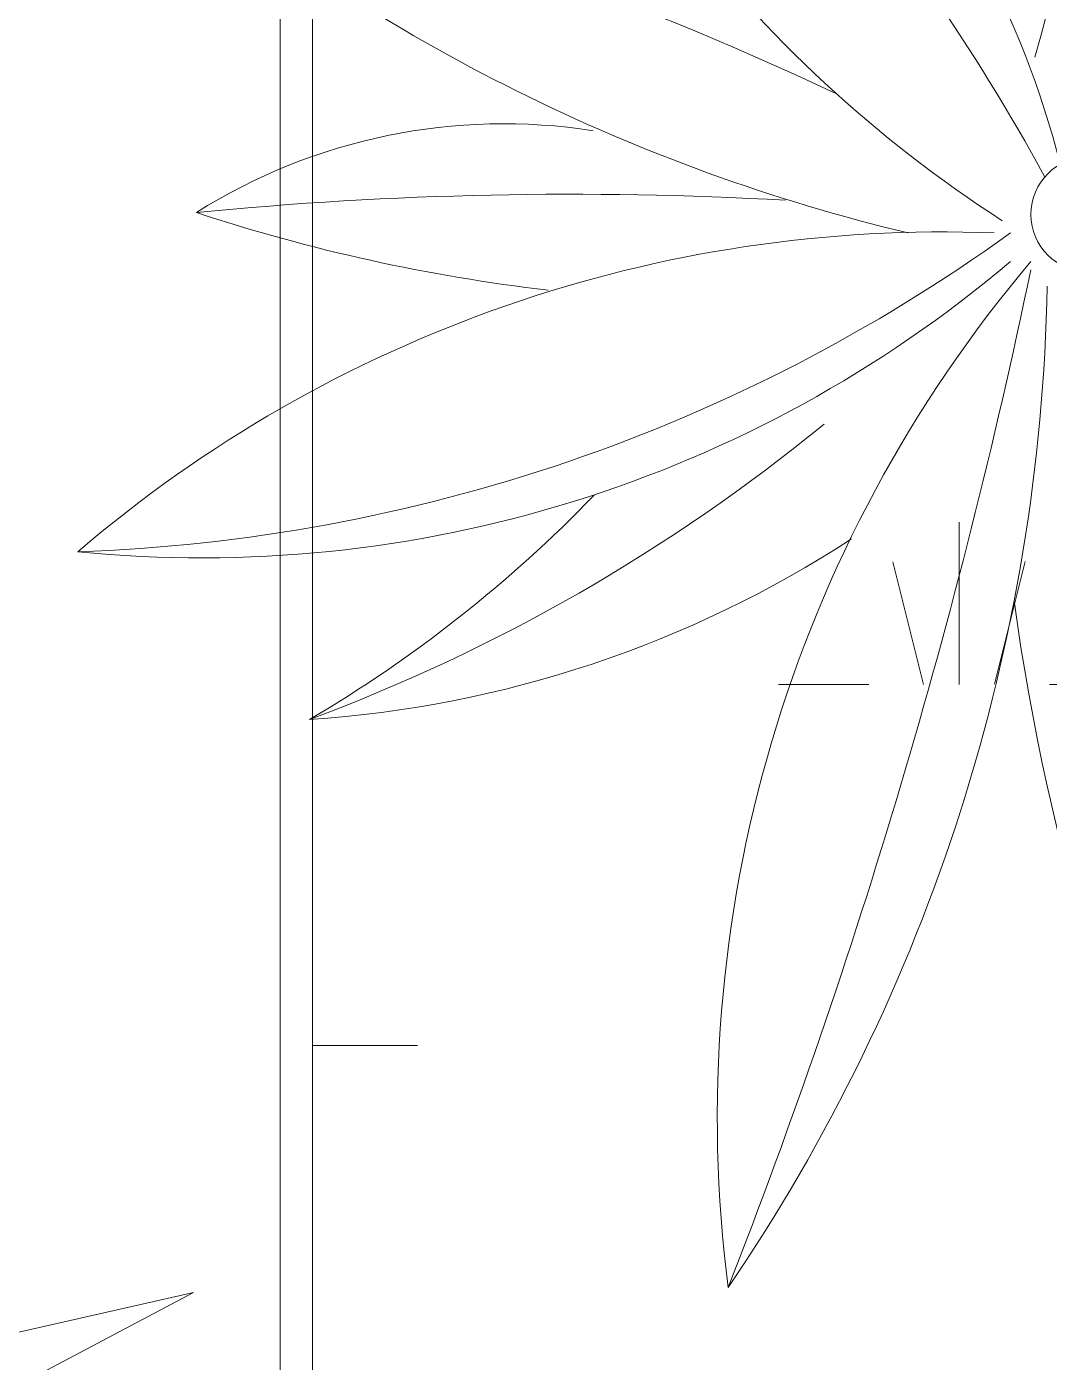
# Model space of a CAD drawing. Header units: millimetres. Extents: x 5357 to 259384, y -16348 to 109893.
# Drawn here: x 60174.1 to 60490.5, y 54357.5 to 54770.8 of the extents above; entities that cross this region are included whole.
import ezdxf

# ---------------------------------------------------------------- set-up
doc = ezdxf.new("R2010")
doc.units = ezdxf.units.MM
for name, color, linetype, lineweight in [('A-FLOR-PATT', 8, 'Continuous', 9), ('A-WALL', 113, 'Continuous', 9), ('G-IMPT', 8, 'Continuous', 9), ('L-PLNT', 71, 'Continuous', 9), ('L-PLNT-1', 7, 'Continuous', 9)]:
    doc.layers.add(name, color=color, linetype=linetype, lineweight=lineweight)

# ---------------------------------------------------------------- blocks, each defined once
blk = doc.blocks.new('CAY MAI VAN PHUC - CAY DUC SOC_dwg-2256080-TKCS_MB CẢNH QUAN CÂY XANH')
at = {"layer": 'G-IMPT', "flags": 128}
blk.add_lwpolyline([(119.26, 479.48), (79.35, 479.48), (72.7, 426.33), (52.75, 486.13), (32.8, 479.48), (12.85, 293.44), (6.2, 771.84), (-13.75, 346.59), (-60.3, 479.48), (-66.95, 419.68), (-133.46, 499.42), (-126.81, 413.04), (-206.61, 479.48), (-173.36, 359.88), (-213.26, 426.33), (-293.07, 379.82), (-279.77, 346.59), (-319.67, 373.17), (-366.22, 320.02), (-326.32, 273.51), (-472.63, 306.73), (-359.57, 246.93)], dxfattribs=at)
blk = doc.blocks.new('CAY MAI VAN PHUC - CAY BONG TRANG-2256527-TKCS_MB CẢNH QUAN CÂY XANH')
at = {"extrusion": (0, 0, -1), "xscale": 0.7894736842105263, "yscale": 0.7894736842105263, "zscale": -0.7894736842105263, "rotation": 180}
blk.add_blockref('CAY MAI VAN PHUC - CAY DUC SOC_dwg-2256080-TKCS_MB CẢNH QUAN CÂY XANH', (0, 0), dxfattribs=at)
blk = doc.blocks.new('CAY DUA VAN PHAT - CAY DUA VAN PHAT_dwg-V456-TKCS_MB CẢNH QUAN CÂY XANH')
at = {"layer": 'G-IMPT'}
blk.add_circle((672.09, 720.8), 35.68, dxfattribs=at)
for centre, radius, start, end in [((1505.19, 811.21), 822.27, 139.40241, 182.22196), ((-165.56, 1381.78), 1047, 324.19163, 358.05796), ((110.73, 1269.47), 773.93, 319.72962, 5.69701), ((2363.89, 1712.04), 1954, 192.45532, 205.30666), ((-423.23, 568.12), 1137.9, 13.43357, 39.4147), ((972.53, 1082.77), 356.56, 147.77658, 188.93687), ((3037.68, 1041.3), 2378.09, 174.41125, 183.20325), ((-370.24, 928.87), 1096.5, 6.61656, 18.28498), ((-62.11, 1592.19), 1116.77, 320.68015, 339.59855), ((272.77, 1621.07), 825.58, 313.95882, 329.56689), ((288.41, 1248.57), 697.7, 326.90571, 356.24571), ((5.95, 342.33), 797.16, 32.80883, 72.67027), ((1228.07, 1817.95), 1216.67, 215.97087, 241.57597), ((779.81, 1288.74), 567.56, 199.06916, 255.84865), ((1231.12, 130.13), 820.47, 82.64497, 130.22753), ((-95.38, 4605.11), 3931.17, 281.76683, 291.3553), ((695.3, 1884.13), 1137.9, 271.06337, 304.27673), ((719.28, -637.76), 1417.71, 63.40929, 82.21971), ((311.62, 1657.04), 940.58, 258.21063, 286.24623)]:
    blk.add_arc(centre, radius, start, end, dxfattribs=at)
blk = doc.blocks.new('CAY DUA VAN PHAT - CAY DUA VAN PHAT-V457-TKCS_MB CẢNH QUAN CÂY XANH')
at = {"extrusion": (0, 0, -1), "xscale": 0.5, "yscale": 0.5, "zscale": -0.5, "rotation": 180}
blk.add_blockref('CAY DUA VAN PHAT - CAY DUA VAN PHAT_dwg-V456-TKCS_MB CẢNH QUAN CÂY XANH', (151.82, 370.52), dxfattribs=at)

msp = doc.modelspace()

# ---------------------------------------------------------------- hatches: boundary and pattern name
at = {"layer": 'A-FLOR-PATT'}
h = msp.add_hatch(dxfattribs=at)
h.set_pattern_fill('FP_23', color=256, style=0, pattern_type=2)
h.set_pattern_definition([(0, (167.64, 11.2), (558.8, 558.8), [83.82, -16.764, 22.352, -16.764, -419.1]), (0, (167.64, 11.2), (558.8, 558.8), [-139.7, 83.82, -335.28]), (0, (139.7, 27.94), (558.8, 558.8), [55.88, -41.91, 83.82, -41.91, -335.28]), (0, (139.7, 27.94), (558.8, 558.8), [-223.52, 55.88, -279.4]), (0, (335.3, 251.46), (558.8, 558.8), [69.85, -27.94, 69.85, -391.16]), (0, (55.9, 363.2), (558.8, 558.8), [27.94, -55.88, 27.94, -447.04]), (90, (111.76, 363.2), (-558.8, 558.8), [50.292, -508.508]), (90, (279.4, 27.94), (-558.8, 558.8), [55.88, -502.92]), (90, (419.1, 251.46), (-558.8, 558.8), [55.88, -502.92]), (45, (352.04, 22.35), (0, 558.7996), [55.88, -734.383]), (135, (206.76, 22.35), (-558.7996, 0), [55.88, -734.383]), (63.435, (335.28, 25.15), (-0.0005, 558.8001), [55.88, -1193.635]), (75.964, (307.34, 27.94), (-0.00237, 558.80038), [55.88, -2248.111]), (75.964, (447.04, 251.46), (-0.00237, 558.80038), [44.704, -2259.287]), (75.964, (122.94, 363.22), (-0.00237, 558.80038), [39.116, -2264.875]), (104.036, (251.46, 27.94), (0.00237, 558.80038), [55.88, -2248.111]), (104.036, (391.16, 251.46), (0.00237, 558.80038), [44.704, -2259.287]), (104.036, (100.58, 363.22), (0.00237, 558.80038), [39.116, -2264.875]), (116.565, (223.52, 25.15), (0.0005, 558.8001), [55.88, -1193.634])])
h.paths.add_polyline_path([(60645.3, 50657.93), (60652.56, 50657.93), (60652.56, 55286.31), (60252.49, 55286.31), (60253.51, 55276.31), (60262.49, 55276.31), (60262.49, 53311.94), (60452.49, 53311.94), (60452.49, 50657.93)])

# ---------------------------------------------------------------- linework, layer by layer
at = {"layer": 'A-WALL'}
for p, q in [((60252.49, 53311.94), (60252.49, 55286.31)), ((60262.49, 55276.31), (60262.49, 53311.94))]:
    msp.add_line(p, q, dxfattribs=at)

# ---------------------------------------------------------------- block references
at = {"layer": 'L-PLNT', "rotation": 270.0000000000003}
msp.add_blockref('CAY DUA VAN PHAT - CAY DUA VAN PHAT-V457-TKCS_MB CẢNH QUAN CÂY XANH', (60492.56, 54896.94), dxfattribs=at)
at = {"layer": 'L-PLNT-1', "rotation": 180}
msp.add_blockref('CAY MAI VAN PHUC - CAY BONG TRANG-2256527-TKCS_MB CẢNH QUAN CÂY XANH', (59852.56, 54136.94), dxfattribs=at)

doc.saveas('drawing.dxf')
